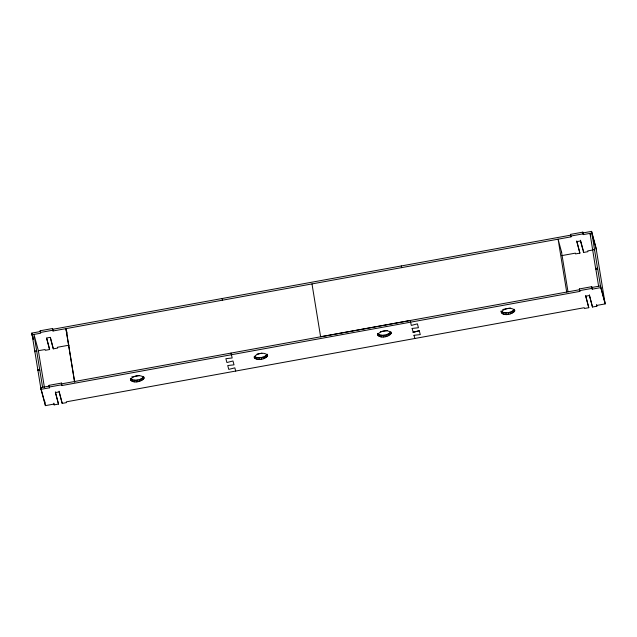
<?xml version="1.0" encoding="UTF-8"?>
<svg xmlns="http://www.w3.org/2000/svg" width="637" height="637" viewBox="0 0 637 637"><rect width="100%" height="100%" fill="white"/><g stroke="black" fill="none" stroke-linecap="round" stroke-linejoin="round"><path stroke-width="0.96" d="M130.641 380.026L130.673 379.262C133.467 375.655 140.681 374.19 144.026 377.598L143.994 378.354C141.366 382.081 131.294 384.294 130.362 378.338M267.556 355.908L267.588 355.143C264.244 351.743 257.03 353.209 254.235 356.816L254.203 357.572C257.547 360.98 264.761 359.515 267.556 355.908L267.277 354.22C264.49 357.859 258.296 358.742 254.354 356.569L254.625 358.257M377.765 335.126L377.797 334.361C380.592 330.754 387.814 329.289 391.15 332.689L391.118 333.454C388.498 337.18 378.426 339.394 377.494 333.438L378.187 335.803M501.327 312.648L501.359 311.883C504.154 308.276 511.368 306.811 514.712 310.211L514.68 310.975C512.052 314.702 501.98 316.915 501.048 310.96L501.749 313.324M131.063 380.703L130.784 379.023C134.733 381.189 140.928 380.305 143.715 376.674L143.994 378.354M377.916 334.114C381.858 336.288 388.052 335.404 390.847 331.766L391.118 333.454M501.478 311.636C505.42 313.81 511.615 312.926 514.401 309.287L514.68 310.975M596.264 249.346L591.869 233.046L583.317 234.599L582.839 232.147L570.481 234.392L570.688 235.164L52.752 329.297L52.545 328.525L40.187 330.77L40.394 331.543L31.85 333.095L41.007 389.334L49.559 387.782L49.073 385.329L61.431 383.084L61.638 383.856L410.196 320.522L411.335 325.427L417.394 323.843L418.437 327.737L412.147 328.429M419.25 330.738L413.19 332.291L419.25 330.738L420.293 334.6L413.994 335.293M583.046 232.919L591.59 231.366L595.993 247.666L605.15 303.905L596.606 305.457L596.813 306.23L592.49 307.018L589.384 295.52L585.682 296.197L588.779 307.695L584.455 308.475L584.248 307.703L66.312 401.836L66.519 402.608L62.195 403.396L59.09 391.898L55.387 392.575L58.493 404.073L54.161 404.853L53.954 404.081L45.41 405.634L41.007 389.334M40.187 330.77L40.465 332.458L52.815 330.213L53.03 330.985L570.967 236.845L570.481 234.392M583.317 234.599L583.11 233.827L570.752 236.072L570.967 236.845M44.877 402.99L40.728 387.622L42.583 387.288L33.976 334.417L38.371 350.716L45.068 349.53L45.275 350.302L49.606 349.514L46.74 338.247M69.178 345.15L57.426 347.284L57.633 348.057L53.309 348.837L50.204 337.347L46.501 338.016L49.606 349.514M561.651 255.636L575.362 253.144L575.569 253.916L579.893 253.136L576.78 240.905M592.498 250.03L587.72 250.906L587.927 251.671L583.603 252.459L580.498 240.961L576.796 241.638L579.893 253.136M37.742 369.794L39.598 369.46M590.786 236.263L590.013 233.389L595.635 268.432L597.49 268.097L597.697 268.87L600.755 287.606L605.15 303.905M37.957 370.567L39.805 370.232M595.635 268.432L595.85 269.204L597.697 268.87M49.352 387.009L61.701 384.764L61.916 385.536L579.853 291.404L579.367 288.943L591.725 286.698L592.203 289.158L600.755 287.606M591.932 287.47L600.476 285.917L604.871 302.217M40.736 387.654L49.28 386.094L49.559 387.782M592.203 289.158L591.996 288.386L579.638 290.631L579.853 291.404M131.7 376.905L139.527 375.48M257.006 354.14L261.895 353.248M380.345 331.726L387.2 330.484M502.712 309.494L510.548 308.069M594.647 250.126L594.44 249.354L592.585 249.688L592.792 250.46M580.482 240.237L583.07 249.815M589.368 294.796L592.49 307.018M585.666 295.464L588.779 307.695M579.367 288.943L579.574 289.716L320.602 336.774L311.995 283.903M561.683 252.507L558.092 239.186L566.699 292.057M412.139 328.397L413.19 332.291M413.994 335.261L414.862 338.51M235.698 371.06L234.83 367.844L228.771 369.396L227.727 365.534L234.018 364.842L232.975 360.98L226.915 362.533L225.872 358.671L232.171 357.978L231.024 353.073M67.084 333.032L65.898 328.644L74.513 381.515M50.45 337.57L53.309 348.837M59.074 391.174L62.195 403.396M40.465 332.458L40.672 333.231L32.121 334.751L33.411 339.545M55.371 391.843L58.493 404.073M49.073 385.329L49.28 386.094M31.85 333.095L32.885 336.925M36.755 351.497L36.548 350.724L34.693 351.059L34.9 351.831M32.129 334.783L33.419 339.577M44.208 386.532L44.415 387.304L38.371 350.716M591.59 231.366L597.49 268.097M595.85 269.204L598.621 286.26M596.535 304.542L596.813 306.23M582.839 232.147L583.11 233.827M591.725 286.698L591.996 288.386M583.325 250.771L583.603 252.459M561.468 251.711L568.013 291.857M513.916 310.084L514.194 311.772M513.008 310.856L513.287 312.544M511.742 311.549L512.021 313.237M510.205 312.122L510.476 313.81M508.493 312.528L508.772 314.216M506.741 312.751L507.012 314.439M505.053 312.767L505.324 314.455M503.541 312.576L503.819 314.264M502.322 312.194L502.601 313.874M401.302 265.94L401.581 267.651M390.354 332.562L390.632 334.25M389.446 333.334L389.725 335.022M388.18 334.027L388.459 335.715M386.643 334.6L386.922 336.288M384.939 335.014L385.21 336.694M383.179 335.229L383.45 336.917M381.491 335.245L381.762 336.933M379.986 335.054L380.257 336.742M378.768 334.672L379.039 336.36M266.792 355.016L267.07 356.704M265.884 355.788L266.162 357.468M264.618 356.481L264.896 358.169M263.081 357.054L263.352 358.735M261.377 357.461L261.648 359.149M259.617 357.683L259.888 359.372M257.929 357.699L258.2 359.379M256.416 357.508L256.695 359.188M255.198 357.118L255.477 358.806M222.138 298.522L222.417 300.202M143.229 377.462L143.5 379.15M142.322 378.235L142.592 379.923M141.056 378.927L141.326 380.615M139.519 379.501L139.79 381.189M137.807 379.915L138.086 381.603M136.047 380.13L136.326 381.818M134.359 380.146L134.638 381.834M132.854 379.955L133.133 381.643M131.636 379.572L131.915 381.26M66.105 329.417L74.72 382.288M52.545 328.525L53.03 330.985M61.431 383.084L61.916 385.536M53.89 403.173L54.161 404.853M44.67 401.079L44.972 402.974M45.131 403.954L45.41 405.634"/></g></svg>
